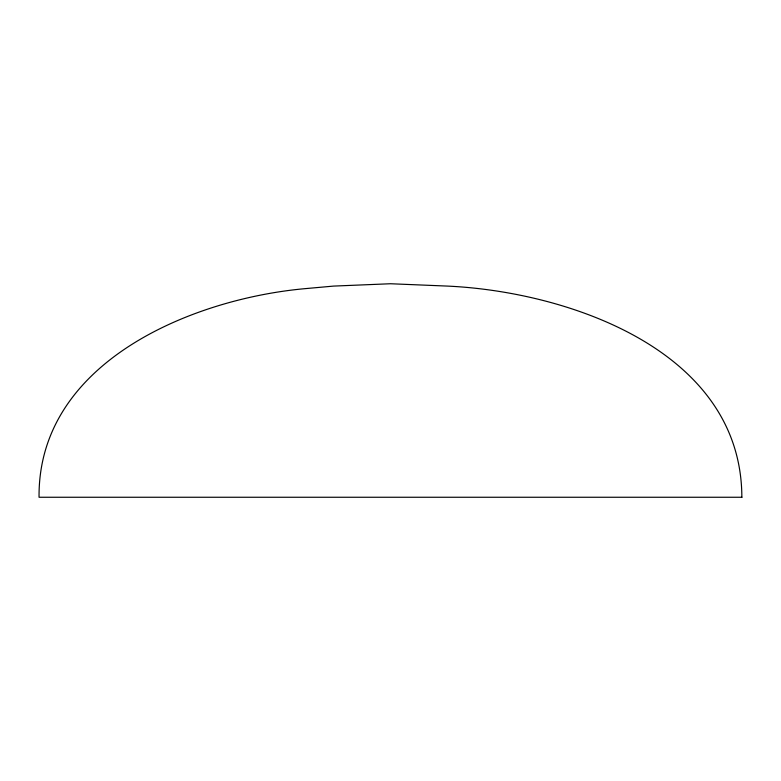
<?xml version="1.0" encoding="UTF-8"?>
<svg xmlns="http://www.w3.org/2000/svg" width="781" height="781" viewBox="0 0 781 781"><rect width="100%" height="100%" fill="white"/><g stroke="black" fill="none" stroke-linecap="round" stroke-linejoin="round"><path stroke-width="1.17" d="M741.95 497.253L39.05 497.253C37.849 362.169 191.97 298.859 305.02 288.658L333.565 286.09L390.5 283.747L447.484 286.09C568.314 291.655 741.511 350.562 741.852 497.253"/></g></svg>
